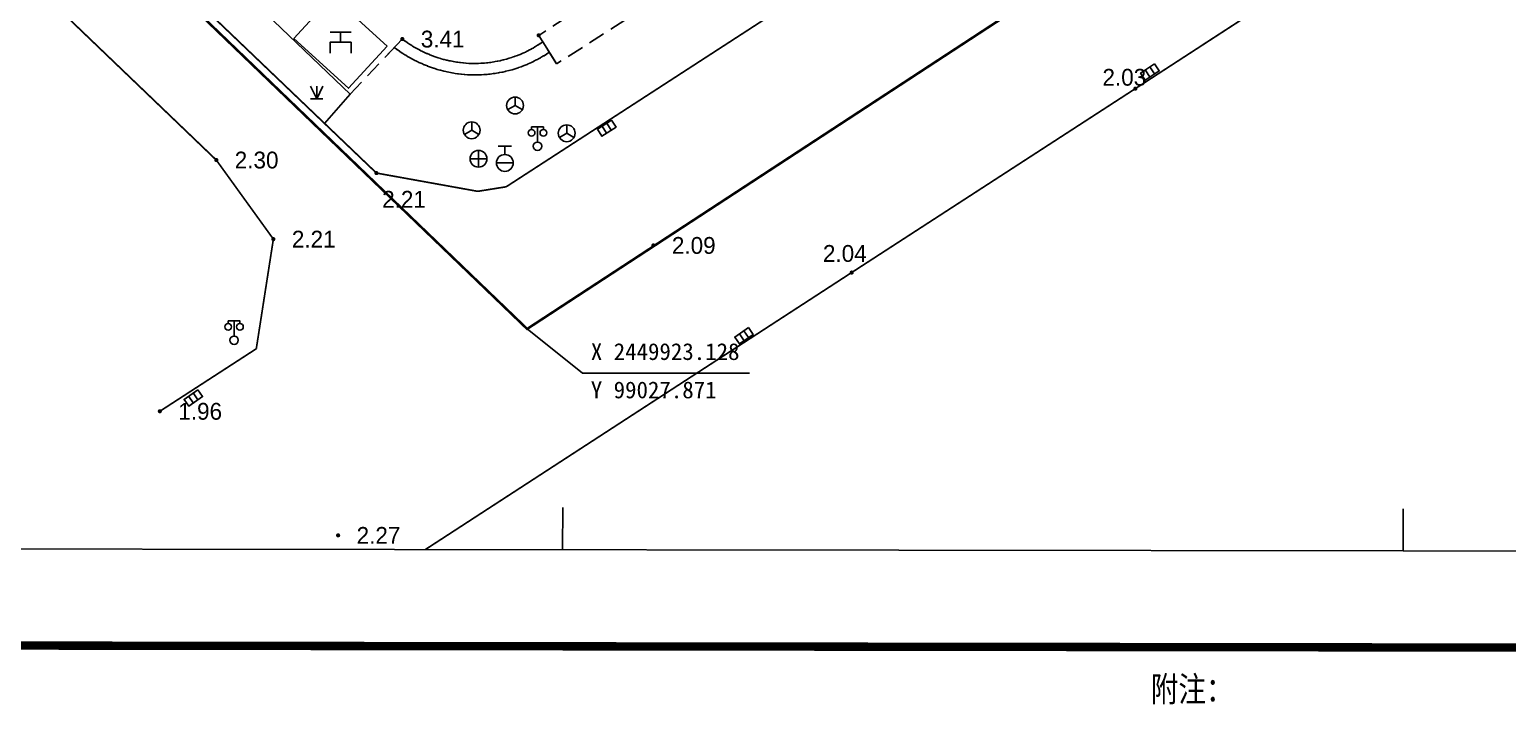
# Model space of a CAD drawing. Extents: x 99002 to 478558, y 2449839 to 2450453.
# Drawn here: x 478423.7 to 478511.6, y 2449854.4 to 2449894.5 of the extents above; entities that cross this region are included whole.
import ezdxf
from ezdxf.enums import TextEntityAlignment as Align

# ---------------------------------------------------------------- set-up
doc = ezdxf.new("R2010")
doc.units = 0
doc.header["$LTSCALE"] = 0.5
doc.linetypes.add('2', pattern=[0])
doc.linetypes.add('430600', pattern=[3, 2, -1])
doc.layers.get('0').update_dxf_attribs({"linetype": 'CONTINUOUS'})
for name, color, linetype in [('DLDW', 11, 'CONTINUOUS'), ('DLSS', 4, 'CONTINUOUS'), ('DMTZ', 3, 'CONTINUOUS'), ('GCD', 1, 'CONTINUOUS'), ('TK', 7, 'CONTINUOUS'), ('ZBTZ', 3, 'CONTINUOUS'), ('交通线', 7, 'CONTINUOUS'), ('居民地点', 7, 'CONTINUOUS'), ('居民地线', 7, 'CONTINUOUS'), ('植被点', 114, 'CONTINUOUS'), ('用地信息', 7, 'CONTINUOUS'), ('用地红线', 10, 'CONTINUOUS'), ('管线点', 7, 'CONTINUOUS'), ('红线', 10, 'CONTINUOUS'), ('高程点', 7, 'CONTINUOUS')]:
    doc.layers.add(name, color=color, linetype=linetype)
doc.styles.add('HZ', font='STXIHEI.TTF', dxfattribs={"width": 0.8})
doc.styles.add('方正中等线简体', font='FZZDXJW.TTF')
doc.styles.add('细等线体', font='FZXDXJW.TTF', dxfattribs={"width": 0.8})
doc.linetypes.add('10411', pattern='A,2,[150,AAA.SHX,S=1,R=0,X=0,Y=1],2,[151,AAA.SHX,S=1,R=0,X=0,Y=3],1e-11', length=4)
doc.linetypes.add('1161', pattern='A,0,[149,AAA.SHX,S=0.15,R=0,X=0,Y=0],-1.6', length=1.6)

# ---------------------------------------------------------------- blocks, each defined once
blk = doc.blocks.new('3805011')
at = {"color": 0, "linetype": 'Continuous', "lineweight": -3, "flags": 128}
for points in [[(-0.7, 2), (-0.7, 2.3), (0.7, 2.3), (0.7, 2)], [(0, 0.5), (0, 2.3)]]:
    blk.add_lwpolyline(points, dxfattribs=at)
at = {"color": 0, "linetype": 'Continuous', "lineweight": -3}
for centre, radius in [((-0.7, 1.6), 0.4), ((0.7, 1.6), 0.4), ((0, 0), 0.5)]:
    blk.add_circle(centre, radius, dxfattribs=at)
blk = doc.blocks.new('8202001')
at = {"color": 0, "linetype": 'Continuous', "lineweight": -3, "flags": 128}
for points in [[(-0.75, 1.5), (0, 0)], [(-0.75, 0), (0.75, 0)], [(0, 0), (0.75, 1.5)], [(0, 0), (0, 1.5)]]:
    blk.add_lwpolyline(points, dxfattribs=at)
blk = doc.blocks.new('7201001')
at = {"linetype": '2'}
h = blk.add_hatch(color=0, dxfattribs=at)
edge = h.paths.add_edge_path(flags=0)
edge.add_arc((0, 0), 0.25, 0, 360)
blk = doc.blocks.new('5441011')
at = {"color": 0, "linetype": 'Continuous', "lineweight": -3, "flags": 128}
for points in [[(-1, 0), (1, 0)], [(0, -1), (0, 1)]]:
    blk.add_lwpolyline(points, dxfattribs=at)
at = {"color": 0, "linetype": 'Continuous', "lineweight": -3}
blk.add_circle((0, 0), 1, dxfattribs=at)
blk = doc.blocks.new('5441024')
at = {"color": 0, "linetype": 'Continuous', "lineweight": -3, "flags": 128}
blk.add_lwpolyline([(1, 0.5), (1, -0.5), (-1, -0.5), (-1, 0.5)], close=True, dxfattribs=at)
for points in [[(-0.33, 0.5), (-0.33, -0.5)], [(0.33, -0.5), (0.33, 0.5)]]:
    blk.add_lwpolyline(points, dxfattribs=at)
blk = doc.blocks.new('5430071')
at = {"color": 0, "linetype": 'Continuous', "lineweight": -3, "flags": 128}
for points in [[(-0.8, 2), (0.8, 2)], [(0, 2), (0, 1)], [(-1, 0), (1, 0)]]:
    blk.add_lwpolyline(points, dxfattribs=at)
at = {"color": 0, "linetype": 'Continuous', "lineweight": -3}
blk.add_circle((0, 0), 1, dxfattribs=at)
blk = doc.blocks.new('5201051')
at = {"color": 0, "linetype": 'Continuous', "lineweight": -3, "flags": 128}
for points in [[(0, 0), (-0.866, -0.5)], [(0, 1), (0, 0)], [(0, 0), (0.866, -0.5)]]:
    blk.add_lwpolyline(points, dxfattribs=at)
at = {"color": 0, "linetype": 'Continuous', "lineweight": -3}
blk.add_circle((0, 0), 1, dxfattribs=at)
blk = doc.blocks.new('GC200')
at = {"linetype": 'Continuous', "const_width": 0.2, "flags": 128}
blk.add_lwpolyline([(-0.1, 0, 1), (0.1, 0, 1)], format="xyb", close=True, dxfattribs=at)
blk = doc.blocks.new('gc018')
at = {"linetype": 'Continuous', "flags": 128}
for points in [[(-1.25, 1.2), (0, 1.2), (1.25, 1.2)], [(-1.25, -1.3), (-1.25, 0), (1.25, 0), (1.25, -1.3)], [(0, 0), (0, 1.2)]]:
    blk.add_lwpolyline(points, dxfattribs=at)

msp = doc.modelspace()

# ---------------------------------------------------------------- linework, layer by layer
at = {"layer": 'DLDW', "color": 11, "linetype": '1161', "flags": 128}
msp.add_lwpolyline([(478444.961, 2449893.536), (478441.71, 2449896.501), (478439.419, 2449893.99), (478442.67, 2449891.024)], close=True, dxfattribs=at)
at = {"layer": 'DLSS', "color": 4, "linetype": 'Continuous', "const_width": 0.1, "flags": 128}
for points in [[(478437.179, 2449875.524), (478438.195, 2449882.047), (478434.798, 2449886.754), (478400.146, 2449919.968), (478368.23, 2449950.521), (478347.191, 2449970.833), (478325.47, 2449991.78), (478307.336, 2450009.07), (478291.921, 2450023.919), (478285.006, 2450030.544), (478264.97, 2450049.783), (478243.473, 2450070.491)], [(478535.478, 2449920.84), (478529.326, 2449916.894), (478493.347, 2449893.523)]]:
    msp.add_lwpolyline(points, dxfattribs=at)
at = {"layer": 'DLSS', "color": 4, "linetype": 'Continuous', "lineweight": -3, "const_width": 0.1, "flags": 128}
for points in [[(478305.926, 2450018.895), (478329.953, 2449995.95), (478350.547, 2449976.097), (478371.404, 2449955.727), (478404.209, 2449924.337), (478444.326, 2449885.977), (478450.349, 2449884.89), (478452.043, 2449885.16)], [(478447.243, 2449863.584), (478472.594, 2449880.06), (478489.465, 2449890.999), (478498.768, 2449897.041), (478510.149, 2449904.429)]]:
    msp.add_lwpolyline(points, dxfattribs=at)
at = {"layer": 'DLSS', "color": 4, "linetype": 'Continuous', "lineweight": -3, "const_width": 0.1}
for points in [[(478452.043, 2449885.16), (478495.885, 2449913.583)], [(478431.442, 2449871.805), (478437.179, 2449875.524)]]:
    msp.add_lwpolyline(points, dxfattribs=at)
at = {"layer": 'DMTZ', "color": 3, "linetype": '10411', "flags": 128}
msp.add_lwpolyline([(478442.759, 2449890.667), (478409.995, 2449922.022)], dxfattribs=at)
at = {"layer": 'TK', "color": 7, "linetype": 'Continuous'}
for p, q in [((478455.4, 2449863.573), (478455.404, 2449866.073)), ((478505.401, 2449863.507), (478505.404, 2449866.007))]:
    msp.add_line(p, q, dxfattribs=at)
at = {"layer": 'TK', "color": 7, "linetype": 'Continuous', "flags": 128}
msp.add_lwpolyline([(478199.639, 2449858.161, 0.5, 0.5, 0), (478541.144, 2449857.709, 0.5, 0.5, 0), (478541.901, 2450429.219, 0.5, 0.5, 0), (478200.395, 2450429.671, 0.5, 0.5, 0)], format="xyseb", close=True, dxfattribs=at)
at = {"layer": 'TK', "color": 7, "linetype": 'Continuous'}
msp.add_lwpolyline([(478535.402, 2449863.467), (478205.396, 2449863.904), (478206.138, 2450423.913), (478536.143, 2450423.476)], close=True, dxfattribs=at)
at = {"layer": 'TK', "color": 7, "linetype": 'Continuous', "flags": 128}
msp.add_lwpolyline([(478205.396, 2449863.904), (478535.402, 2449863.467), (478536.143, 2450423.476), (478206.138, 2450423.913)], close=True, dxfattribs=at)
msp.add_lwpolyline([(478205.396, 2449863.904), (478535.402, 2449863.467)], dxfattribs=at)
at = {"layer": 'ZBTZ', "color": 3, "linetype": '1161', "lineweight": -3, "ltscale": 0.5, "flags": 128}
msp.add_lwpolyline([(478442.759, 2449890.667), (478441.244, 2449888.923)], dxfattribs=at)
at = {"layer": '交通线', "color": 4, "linetype": '430600', "lineweight": -3, "flags": 128}
msp.add_lwpolyline([(478455.044, 2449892.481), (478453.977, 2449894.168), (478467.495, 2449902.924), (478468.619, 2449901.133)], close=True, dxfattribs=at)
at = {"layer": '交通线', "color": 4, "linetype": '430600', "lineweight": -3}
msp.add_lwpolyline([(478442.759, 2449890.667), (478445.865, 2449893.949)], dxfattribs=at)
at = {"layer": '居民地线', "color": 6, "linetype": 'Continuous', "lineweight": -3, "ltscale": 0.5, "flags": 128}
for points in [[(478444.916, 2449892.947), (478445.865, 2449893.949)], [(478445.391, 2449893.448), (478445.543, 2449893.335), (478445.555, 2449893.325), (478445.697, 2449893.225), (478445.723, 2449893.207), (478445.854, 2449893.119), (478445.894, 2449893.093), (478446.014, 2449893.016), (478446.067, 2449892.983), (478446.175, 2449892.918), (478446.244, 2449892.878), (478446.34, 2449892.824), (478446.423, 2449892.778), (478446.506, 2449892.733), (478446.604, 2449892.682), (478446.675, 2449892.646), (478446.788, 2449892.591), (478446.845, 2449892.564), (478446.974, 2449892.505), (478447.017, 2449892.486), (478447.163, 2449892.423), (478447.192, 2449892.411), (478447.353, 2449892.347), (478447.368, 2449892.341), (478447.545, 2449892.275), (478447.725, 2449892.214), (478447.74, 2449892.209), (478447.905, 2449892.157), (478447.936, 2449892.148), (478448.087, 2449892.104), (478448.133, 2449892.092), (478448.27, 2449892.056), (478448.332, 2449892.041), (478448.455, 2449892.012), (478448.532, 2449891.995), (478448.64, 2449891.972), (478448.733, 2449891.954), (478448.826, 2449891.937), (478448.935, 2449891.918), (478449.013, 2449891.906), (478449.138, 2449891.888), (478449.201, 2449891.88), (478449.342, 2449891.863), (478449.389, 2449891.858), (478449.546, 2449891.844), (478449.577, 2449891.841), (478449.751, 2449891.829), (478449.766, 2449891.828), (478449.956, 2449891.82), (478450.145, 2449891.817), (478450.161, 2449891.817), (478450.335, 2449891.818), (478450.366, 2449891.818), (478450.524, 2449891.823), (478450.571, 2449891.826), (478450.713, 2449891.834), (478450.776, 2449891.838), (478450.902, 2449891.848), (478450.981, 2449891.856), (478451.09, 2449891.867), (478451.184, 2449891.879), (478451.278, 2449891.891), (478451.388, 2449891.907), (478451.466, 2449891.919), (478451.59, 2449891.94), (478451.652, 2449891.952), (478451.792, 2449891.979), (478451.838, 2449891.989), (478451.992, 2449892.023), (478452.023, 2449892.03), (478452.191, 2449892.072), (478452.207, 2449892.076), (478452.389, 2449892.127), (478452.571, 2449892.181), (478452.586, 2449892.186), (478452.751, 2449892.241), (478452.78, 2449892.251), (478452.929, 2449892.304), (478452.973, 2449892.321), (478453.106, 2449892.372), (478453.165, 2449892.395), (478453.281, 2449892.444), (478453.354, 2449892.475), (478453.455, 2449892.52), (478453.541, 2449892.559), (478453.626, 2449892.6), (478453.726, 2449892.648), (478453.796, 2449892.684), (478453.908, 2449892.742), (478453.964, 2449892.772), (478454.088, 2449892.841), (478454.129, 2449892.865), (478454.265, 2449892.945), (478454.292, 2449892.961), (478454.44, 2449893.052), (478454.453, 2449893.061), (478454.611, 2449893.165)], [(478445.865, 2449893.949), (478446.003, 2449893.847), (478446.015, 2449893.838), (478446.144, 2449893.747), (478446.167, 2449893.731), (478446.287, 2449893.651), (478446.322, 2449893.628), (478446.432, 2449893.559), (478446.48, 2449893.529), (478446.579, 2449893.47), (478446.64, 2449893.434), (478446.728, 2449893.385), (478446.803, 2449893.343), (478446.879, 2449893.303), (478446.968, 2449893.257), (478447.033, 2449893.226), (478447.136, 2449893.175), (478447.188, 2449893.151), (478447.305, 2449893.098), (478447.345, 2449893.081), (478447.477, 2449893.025), (478447.503, 2449893.014), (478447.65, 2449892.956), (478447.663, 2449892.952), (478447.825, 2449892.893), (478447.988, 2449892.838), (478448.002, 2449892.834), (478448.152, 2449892.787), (478448.18, 2449892.779), (478448.318, 2449892.741), (478448.359, 2449892.729), (478448.484, 2449892.698), (478448.54, 2449892.684), (478448.652, 2449892.66), (478448.722, 2449892.644), (478448.82, 2449892.625), (478448.905, 2449892.609), (478448.99, 2449892.595), (478449.088, 2449892.578), (478449.159, 2449892.568), (478449.273, 2449892.552), (478449.33, 2449892.546), (478449.458, 2449892.531), (478449.501, 2449892.528), (478449.644, 2449892.516), (478449.672, 2449892.514), (478449.83, 2449892.504), (478449.844, 2449892.504), (478450.016, 2449892.498), (478450.188, 2449892.497), (478450.202, 2449892.497), (478450.36, 2449892.5), (478450.388, 2449892.501), (478450.531, 2449892.507), (478450.574, 2449892.509), (478450.703, 2449892.519), (478450.76, 2449892.523), (478450.874, 2449892.534), (478450.946, 2449892.541), (478451.045, 2449892.554), (478451.13, 2449892.564), (478451.215, 2449892.577), (478451.315, 2449892.592), (478451.385, 2449892.605), (478451.498, 2449892.625), (478451.554, 2449892.637), (478451.68, 2449892.663), (478451.722, 2449892.673), (478451.862, 2449892.706), (478451.889, 2449892.713), (478452.042, 2449892.753), (478452.056, 2449892.757), (478452.221, 2449892.805), (478452.384, 2449892.858), (478452.398, 2449892.862), (478452.547, 2449892.914), (478452.574, 2449892.923), (478452.708, 2449892.974), (478452.748, 2449892.989), (478452.867, 2449893.038), (478452.921, 2449893.06), (478453.025, 2449893.106), (478453.091, 2449893.135), (478453.182, 2449893.178), (478453.259, 2449893.215), (478453.336, 2449893.253), (478453.426, 2449893.299), (478453.489, 2449893.333), (478453.59, 2449893.387), (478453.639, 2449893.416), (478453.751, 2449893.48), (478453.788, 2449893.502), (478453.91, 2449893.577), (478453.934, 2449893.592), (478454.067, 2449893.678), (478454.079, 2449893.686), (478454.221, 2449893.783)], [(478455.002, 2449892.547), (478454.221, 2449893.783)]]:
    msp.add_lwpolyline(points, dxfattribs=at)
at = {"layer": '用地信息', "color": 1, "linetype": 'Continuous', "lineweight": -3, "ltscale": 0.5, "const_width": 0.15, "flags": 128}
msp.add_lwpolyline([(478525.481, 2449923.926), (478453.289, 2449876.704), (478275.641, 2450047.562)], dxfattribs=at)
at = {"layer": '用地红线', "color": 10, "linetype": 'Continuous', "const_width": 0.15, "flags": 128}
msp.add_lwpolyline([(478535.49, 2449930.472), (478453.289, 2449876.704), (478219.426, 2450101.627), (478536.088, 2450382.14)], dxfattribs=at)
at = {"layer": '红线', "color": 10, "linetype": 'Continuous', "flags": 128}
msp.add_lwpolyline([(478453.289, 2449876.704), (478456.577, 2449874.078), (478466.514, 2449874.065)], dxfattribs=at)

# ---------------------------------------------------------------- block references
at = {"layer": 'DLDW', "color": 11, "linetype": 'Continuous', "xscale": 0.5, "yscale": 0.5}
msp.add_blockref('gc018', (478442.19, 2449893.763), dxfattribs=at)
at = {"layer": 'GCD', "color": 1, "linetype": 'Continuous'}
ref = msp.add_blockref('GC200', (478491.909, 2449892.625, 1.959), dxfattribs=dict(at, xscale=4.876000004212864e-06, yscale=4.876000004212864e-06, zscale=4.876000004212864e-06))
ref.add_attrib('height', '1.96', dxfattribs={"linetype": 'Continuous', "height": 0.00000975, "style": '方正中等线简体', "width": 0.8}).set_placement((478492.509, 2449892.125, 1.959), align=Align.MIDDLE_LEFT)
at = {"layer": '居民地点', "color": 2, "linetype": 'Continuous', "ltscale": 0.5, "xscale": 0.5, "yscale": 0.5}
for p in [(478453.904, 2449887.573, 4.507), (478435.858, 2449876.03, 2.97)]:
    msp.add_blockref('3805011', p, dxfattribs=at)
at = {"layer": '植被点', "color": 3, "linetype": 'Continuous', "ltscale": 0.5, "xscale": 0.5, "yscale": 0.5}
msp.add_blockref('8202001', (478440.771, 2449890.387, 9999), dxfattribs=at)
at = {"layer": '管线点', "color": 2, "linetype": 'Continuous', "ltscale": 0.5, "yscale": 0.5}
for p, xscale, rotation in [((478490.335, 2449891.988, 1.996), 0.5000000001233191, 33.53189850596991), ((478458.021, 2449888.651, 2.109), 0.5000000000776995, 32.82460167354886), ((478466.188, 2449876.298, 2.021), 0.4999999999083418, 34.21310055601884), ((478433.432, 2449872.594, 2.043), 0.5000000000535794, 35.14029876139821)]:
    msp.add_blockref('5441024', p, dxfattribs=dict(at, xscale=xscale, rotation=rotation))
at = {"layer": '管线点', "color": 2, "linetype": 'Continuous', "ltscale": 0.5, "xscale": 0.5, "yscale": 0.5}
for name, p in [('5201051', (478452.569, 2449889.999, 2.314)), ('5201051', (478449.991, 2449888.521, 2.265)), ('5201051', (478455.643, 2449888.344, 2.247)), ('5441011', (478450.396, 2449886.828, 2.247)), ('5430071', (478451.966, 2449886.579, 2.977))]:
    msp.add_blockref(name, p, dxfattribs=at)
at = {"layer": '高程点', "color": 7, "linetype": 'Continuous', "ltscale": 0.5, "xscale": 0.5, "yscale": 0.5}
for p in [(478445.865, 2449893.949, 3.41), (478453.977, 2449894.168, 3.42), (478489.465, 2449890.999, 2.03), (478434.798, 2449886.754, 2.3), (478444.326, 2449885.977, 2.21), (478438.195, 2449882.047, 2.21), (478460.798, 2449881.673, 2.09), (478472.594, 2449880.06, 2.04), (478431.442, 2449871.805, 1.96), (478442.047, 2449864.422, 2.27)]:
    msp.add_blockref('7201001', p, dxfattribs=at)

# ---------------------------------------------------------------- texts
at = {"layer": 'TK', "color": 7, "linetype": 'Continuous', "style": '细等线体', "width": 0.8}
msp.add_text('附注：', height=1.5, dxfattribs=at).set_placement((478490.389, 2449854.527))
msp.add_text('附注：', height=1.5, dxfattribs=at).set_placement((478490.389, 2449854.527))
at = {"layer": '红线', "color": 10, "linetype": 'Continuous', "style": 'HZ'}
for s, p in [('X 2449923.128', (478457.078, 2449874.856)), ('Y 99027.871', (478457.075, 2449872.577))]:
    msp.add_text(s, height=1, dxfattribs=at).set_placement(p)
at = {"layer": '高程点', "color": 7, "linetype": 'Continuous', "ltscale": 0.5, "style": '方正中等线简体'}
for s, p in [('3.41', (478446.965, 2449893.448, 3.41)), ('2.03', (478487.509, 2449891.175, 2.03)), ('2.30', (478435.897, 2449886.252, 2.3)), ('2.21', (478444.665, 2449883.917, 2.21)), ('2.21', (478439.294, 2449881.546, 2.21)), ('2.09', (478461.898, 2449881.172, 2.09)), ('2.04', (478470.883, 2449880.695, 2.04)), ('1.96', (478432.541, 2449871.303, 1.96)), ('2.27', (478443.147, 2449863.92, 2.27))]:
    msp.add_text(s, height=1, dxfattribs=at).set_placement(p)

doc.saveas('drawing.dxf')
